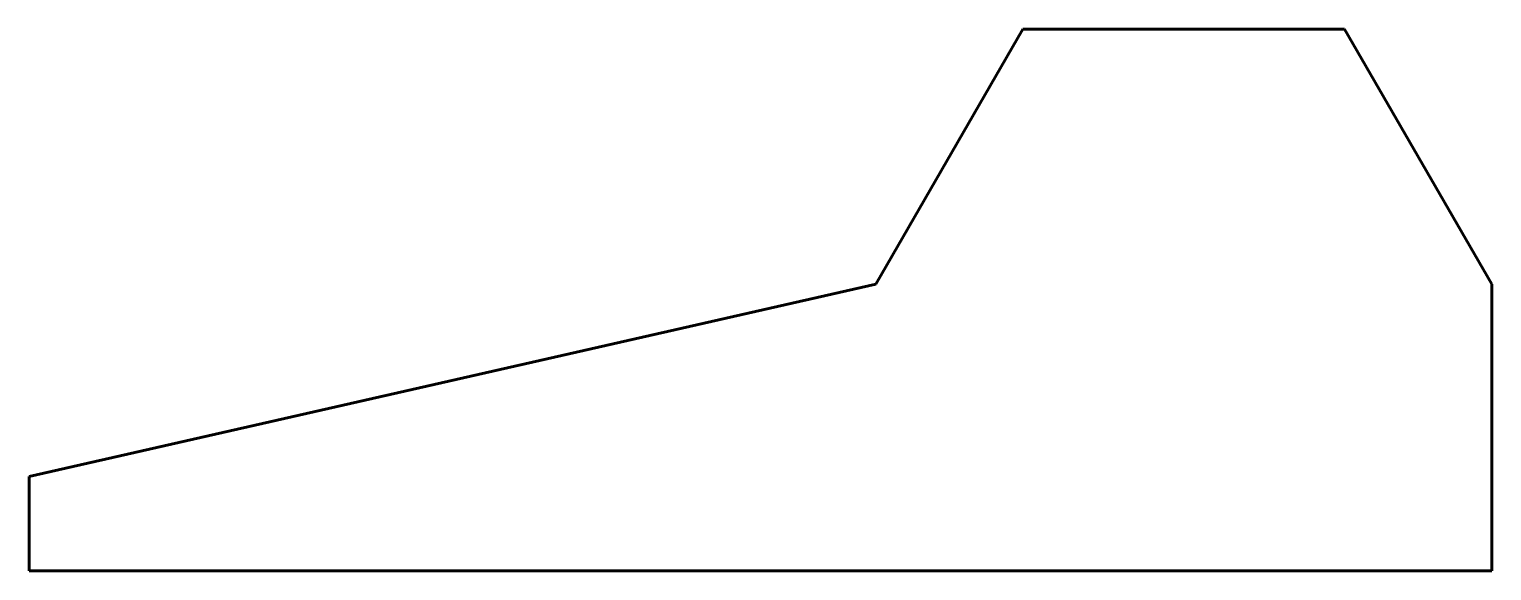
# Model space of a CAD drawing. Header units: millimetres. Extents: x -12.8 to -0.3, y 5.2 to 9.9.
import ezdxf

# ---------------------------------------------------------------- set-up
doc = ezdxf.new("R2010")
doc.units = ezdxf.units.MM
doc.linetypes.add('K5LT_BASIC', pattern=[0])

msp = doc.modelspace()

# ---------------------------------------------------------------- linework, layer by layer
at = {"color": 150, "linetype": 'K5LT_BASIC', "lineweight": 60, "true_color": 0x0080ff}
for p, q in [((-4.284, 9.873), (-5.541, 7.695)), ((-1.537, 9.873), (-4.284, 9.873)), ((-0.28, 7.695), (-1.537, 9.873)), ((-5.541, 7.695), (-12.772, 6.054)), ((-0.28, 7.695), (-0.28, 5.248)), ((-12.772, 6.054), (-12.772, 5.248)), ((-12.772, 5.248), (-0.28, 5.248))]:
    msp.add_line(p, q, dxfattribs=at)

doc.saveas('drawing.dxf')
